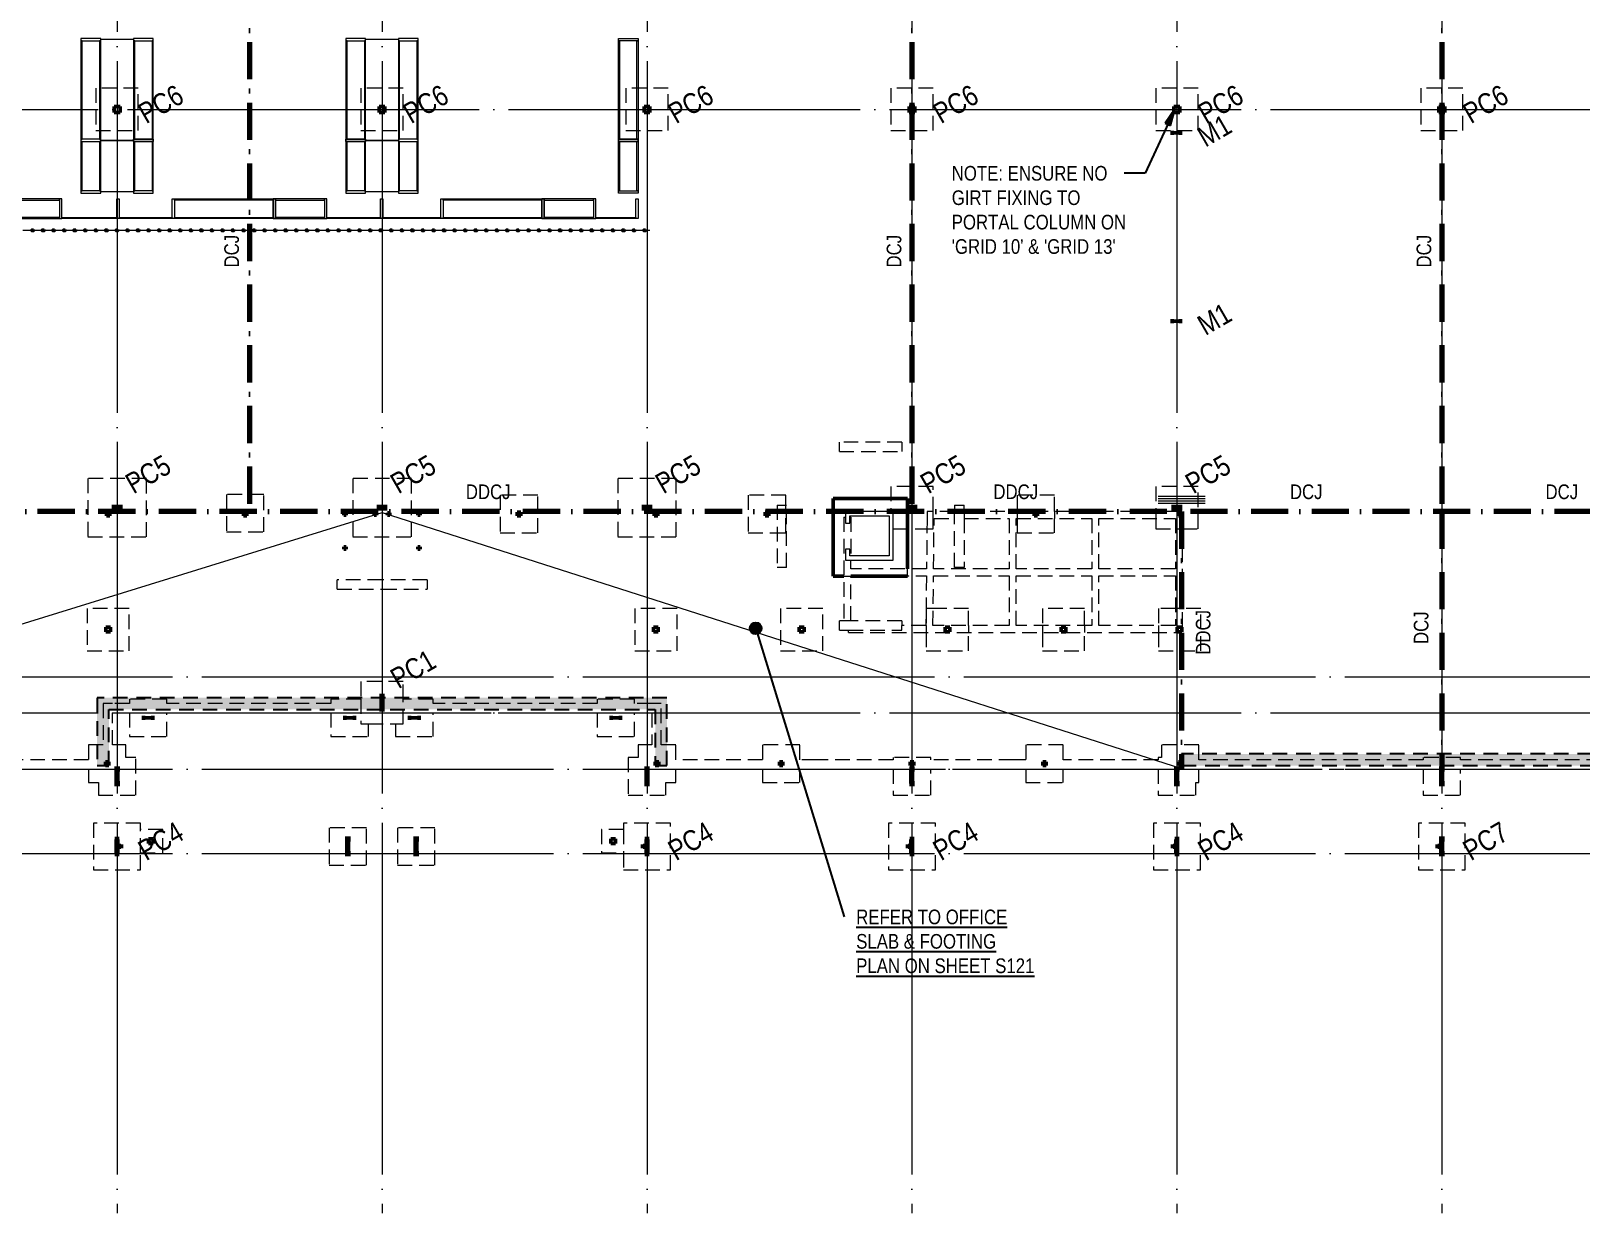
# Model space of a CAD drawing. Header units: millimetres. Extents: x 14684 to 281647, y -4596 to 240550.
# Drawn here: x 78823 to 144929, y 139401 to 189837 of the extents above; entities that cross this region are included whole.
import ezdxf

# ---------------------------------------------------------------- set-up
doc = ezdxf.new("R2010")
doc.units = ezdxf.units.MM
for name, pattern in [('_SGE_Grid Line', [16250, 15000, -625, 0, -625]), ('_SGE_Hidden', [925, 625, -300]), ('Dash Dot', [2587.5, 1587.5, -500, 0, -500]), ('Hidden', [1000, 625, -375])]:
    doc.linetypes.add(name, pattern=pattern)
for name, color, linetype, lineweight in [('A-ANNO-NOTE', 131, 'Continuous', 18), ('A-DETL-2', 90, 'Hidden', 25), ('A-DETL-3', 90, 'Dash Dot', 70), ('A-DETL-4', 90, 'Continuous', 20), ('A-DETL-GENF', 92, 'Continuous', 18), ('A-DETL-GENF-1', 9, 'Continuous', 18), ('A-FLOR', 192, 'Continuous', 50), ('A-WALL-1', 113, 'Continuous', 20), ('G-ANNO-TEXT-1', 10, 'Continuous', 25), ('G-ANNO-TEXT-2', 7, 'Continuous', 25), ('PR31272-001D-client cad _Racking__dwg-1', 133, 'Continuous', 13), ('RACK TYPE C-1', 253, 'Continuous', 18), ('RACK TYPE C-2', 53, 'Continuous', 35), ('S - ROWSPACER-1', 253, 'Continuous', 18), ('S-BEAM-1', 253, 'Continuous', 18), ('S-BEAM-2', 254, '_SGE_Hidden', 18), ('S-COLS', 52, 'Continuous', 18), ('S-COLS-1', 52, 'Continuous', 70), ('S-COLS-IDEN-1', 171, 'Continuous', 35), ('S-COLS-SYMB', 171, 'Continuous', 50), ('S-FNDN-1', 32, '_SGE_Hidden', 18), ('S-FRAME -100MM-1', 133, 'Continuous', 13), ('S-GRID-1', 1, '_SGE_Grid Line', 13)]:
    doc.layers.add(name, color=color, linetype=linetype, lineweight=lineweight)
doc.styles.add('Arial Narrow_1', font='ARIALN.TTF', dxfattribs={"height": 625})
doc.styles.add('Arial Narrow_2', font='ARIALN.TTF', dxfattribs={"height": 875})

# ---------------------------------------------------------------- blocks, each defined once
blk = doc.blocks.new('PR31272-001D-client cad _Racking__dwg-2745832-WAREHOUSE SLAB PLAN')
at = {"layer": 'RACK TYPE C-1'}
blk.add_line((224442, 93043), (224255, 93043), dxfattribs=at)
at = {"layer": 'RACK TYPE C-1', "flags": 128}
for points in [[(198080, 93043), (197892, 93043), (197705, 93043)], [(198530, 93043), (198342, 93043), (198155, 93043)], [(198980, 93043), (198792, 93043), (198605, 93043)], [(199430, 93043), (199242, 93043), (199055, 93043)], [(199880, 93043), (199692, 93043), (199505, 93043)], [(200330, 93043), (200142, 93043), (199955, 93043)], [(200780, 93043), (200592, 93043), (200405, 93043)], [(201230, 93043), (201042, 93043), (200855, 93043)], [(201680, 93043), (201492, 93043), (201305, 93043)], [(202130, 93043), (201942, 93043), (201755, 93043)], [(202580, 93043), (202392, 93043), (202205, 93043)], [(203030, 93043), (202842, 93043), (202655, 93043)], [(203480, 93043), (203292, 93043), (203105, 93043)], [(203930, 93043), (203742, 93043), (203555, 93043)], [(204380, 93043), (204192, 93043), (204005, 93043)], [(204830, 93043), (204642, 93043), (204455, 93043)], [(205280, 93043), (205092, 93043), (204905, 93043)], [(205730, 93043), (205542, 93043), (205355, 93043)], [(206180, 93043), (205992, 93043), (205805, 93043)], [(206630, 93043), (206442, 93043), (206255, 93043)], [(207080, 93043), (206892, 93043), (206705, 93043)], [(207530, 93043), (207342, 93043), (207155, 93043)], [(207980, 93043), (207792, 93043), (207605, 93043)], [(208430, 93043), (208242, 93043), (208055, 93043)], [(208880, 93043), (208692, 93043), (208505, 93043)], [(209330, 93043), (209142, 93043), (208955, 93043)], [(209780, 93043), (209592, 93043), (209405, 93043)], [(210230, 93043), (210042, 93043), (209855, 93043)], [(210680, 93043), (210492, 93043), (210305, 93043)], [(211130, 93043), (210942, 93043), (210755, 93043)], [(211580, 93043), (211392, 93043), (211205, 93043)], [(212030, 93043), (211842, 93043), (211655, 93043)], [(212480, 93043), (212292, 93043), (212105, 93043)], [(212930, 93043), (212742, 93043), (212555, 93043)], [(213380, 93043), (213192, 93043), (213005, 93043)], [(213830, 93043), (213642, 93043), (213455, 93043)], [(214280, 93043), (214092, 93043), (213905, 93043)], [(214730, 93043), (214542, 93043), (214355, 93043)], [(215180, 93043), (214992, 93043), (214805, 93043)], [(215630, 93043), (215442, 93043), (215255, 93043)], [(216080, 93043), (215892, 93043), (215705, 93043)], [(216530, 93043), (216342, 93043), (216155, 93043)], [(216980, 93043), (216792, 93043), (216605, 93043)], [(217430, 93043), (217242, 93043), (217055, 93043)], [(217880, 93043), (217692, 93043), (217505, 93043)], [(218330, 93043), (218142, 93043), (217955, 93043)], [(218780, 93043), (218592, 93043), (218405, 93043)], [(219230, 93043), (219042, 93043), (218855, 93043)], [(219680, 93043), (219492, 93043), (219305, 93043)], [(220130, 93043), (219942, 93043), (219755, 93043)], [(220580, 93043), (220392, 93043), (220205, 93043)], [(221030, 93043), (220842, 93043), (220655, 93043)], [(221480, 93043), (221292, 93043), (221105, 93043)], [(221930, 93043), (221742, 93043), (221555, 93043)], [(222380, 93043), (222192, 93043), (222005, 93043)], [(222830, 93043), (222642, 93043), (222455, 93043)], [(223280, 93043), (223092, 93043), (222905, 93043)], [(223730, 93043), (223542, 93043), (223355, 93043)], [(224180, 93043), (223992, 93043), (223805, 93043)]]:
    blk.add_lwpolyline(points, dxfattribs=at)
at = {"layer": 'RACK TYPE C-2', "flags": 128}
for points in [[(198155, 93080), (198155, 93005), (198080, 93005), (198080, 93080)], [(198605, 93080), (198605, 93005), (198530, 93005), (198530, 93080)], [(199055, 93080), (199055, 93005), (198980, 93005), (198980, 93080)], [(199505, 93080), (199505, 93005), (199430, 93005), (199430, 93080)], [(199955, 93080), (199955, 93005), (199880, 93005), (199880, 93080)], [(200405, 93080), (200405, 93005), (200330, 93005), (200330, 93080)], [(200855, 93080), (200855, 93005), (200780, 93005), (200780, 93080)], [(201305, 93080), (201305, 93005), (201230, 93005), (201230, 93080)], [(201755, 93080), (201755, 93005), (201680, 93005), (201680, 93080)], [(202205, 93080), (202205, 93005), (202130, 93005), (202130, 93080)], [(202655, 93080), (202655, 93005), (202580, 93005), (202580, 93080)], [(203105, 93080), (203105, 93005), (203030, 93005), (203030, 93080)], [(203555, 93080), (203555, 93005), (203480, 93005), (203480, 93080)], [(204005, 93080), (204005, 93005), (203930, 93005), (203930, 93080)], [(204455, 93080), (204455, 93005), (204380, 93005), (204380, 93080)], [(204905, 93080), (204905, 93005), (204830, 93005), (204830, 93080)], [(205355, 93080), (205355, 93005), (205280, 93005), (205280, 93080)], [(205805, 93080), (205805, 93005), (205730, 93005), (205730, 93080)], [(206255, 93080), (206255, 93005), (206180, 93005), (206180, 93080)], [(206705, 93080), (206705, 93005), (206630, 93005), (206630, 93080)], [(207155, 93080), (207155, 93005), (207080, 93005), (207080, 93080)], [(207605, 93080), (207605, 93005), (207530, 93005), (207530, 93080)], [(208055, 93080), (208055, 93005), (207980, 93005), (207980, 93080)], [(208505, 93080), (208505, 93005), (208430, 93005), (208430, 93080)], [(208955, 93080), (208955, 93005), (208880, 93005), (208880, 93080)], [(209405, 93080), (209405, 93005), (209330, 93005), (209330, 93080)], [(209855, 93080), (209855, 93005), (209780, 93005), (209780, 93080)], [(210305, 93080), (210305, 93005), (210230, 93005), (210230, 93080)], [(210755, 93080), (210755, 93005), (210680, 93005), (210680, 93080)], [(211205, 93080), (211205, 93005), (211130, 93005), (211130, 93080)], [(211655, 93080), (211655, 93005), (211580, 93005), (211580, 93080)], [(212105, 93080), (212105, 93005), (212030, 93005), (212030, 93080)], [(212555, 93080), (212555, 93005), (212480, 93005), (212480, 93080)], [(213005, 93080), (213005, 93005), (212930, 93005), (212930, 93080)], [(213455, 93080), (213455, 93005), (213380, 93005), (213380, 93080)], [(213905, 93080), (213905, 93005), (213830, 93005), (213830, 93080)], [(214355, 93080), (214355, 93005), (214280, 93005), (214280, 93080)], [(214805, 93080), (214805, 93005), (214730, 93005), (214730, 93080)], [(215255, 93080), (215255, 93005), (215180, 93005), (215180, 93080)], [(215705, 93080), (215705, 93005), (215630, 93005), (215630, 93080)], [(216155, 93080), (216155, 93005), (216080, 93005), (216080, 93080)], [(216605, 93080), (216605, 93005), (216530, 93005), (216530, 93080)], [(217055, 93080), (217055, 93005), (216980, 93005), (216980, 93080)], [(217505, 93080), (217505, 93005), (217430, 93005), (217430, 93080)], [(217955, 93080), (217955, 93005), (217880, 93005), (217880, 93080)], [(218405, 93080), (218405, 93005), (218330, 93005), (218330, 93080)], [(218855, 93080), (218855, 93005), (218780, 93005), (218780, 93080)], [(219305, 93080), (219305, 93005), (219230, 93005), (219230, 93080)], [(219755, 93080), (219755, 93005), (219680, 93005), (219680, 93080)], [(220205, 93080), (220205, 93005), (220130, 93005), (220130, 93080)], [(220655, 93080), (220655, 93005), (220580, 93005), (220580, 93080)], [(221105, 93080), (221105, 93005), (221030, 93005), (221030, 93080)], [(221555, 93080), (221555, 93005), (221480, 93005), (221480, 93080)], [(222005, 93080), (222005, 93005), (221930, 93005), (221930, 93080)], [(222455, 93080), (222455, 93005), (222380, 93005), (222380, 93080)], [(222905, 93080), (222905, 93005), (222830, 93005), (222830, 93080)], [(223355, 93080), (223355, 93005), (223280, 93005), (223280, 93080)], [(223805, 93080), (223805, 93005), (223730, 93005), (223730, 93080)], [(224255, 93080), (224255, 93005), (224180, 93005), (224180, 93080)]]:
    blk.add_lwpolyline(points, close=True, dxfattribs=at)
at = {"layer": 'S - ROWSPACER-1'}
for p, q in [((202419, 101183), (201019, 101183)), ((213719, 101183), (212319, 101183)), ((202419, 94683), (201019, 94683)), ((213719, 94683), (212319, 94683))]:
    blk.add_line(p, q, dxfattribs=at)
at = {"layer": 'S - ROWSPACER-1', "flags": 128}
for points in [[(201019, 96883), (202419, 96883)], [(212319, 96883), (213719, 96883)]]:
    blk.add_lwpolyline(points, close=True, dxfattribs=at)
at = {"layer": 'S-BEAM-1', "flags": 128}
for points in [[(200229, 96933), (200229, 101133), (200179, 101133), (200179, 96933)], [(201019, 96933), (201019, 101133), (200969, 101133), (200969, 96933)], [(202469, 96933), (202469, 101133), (202419, 101133), (202419, 96933)], [(203259, 96933), (203259, 101133), (203209, 101133), (203209, 96933)], [(211529, 96933), (211529, 101133), (211479, 101133), (211479, 96933)], [(212319, 96933), (212319, 101133), (212269, 101133), (212269, 96933)], [(213769, 96933), (213769, 101133), (213719, 101133), (213719, 96933)], [(214559, 96933), (214559, 101133), (214509, 101133), (214509, 96933)], [(223152, 101133), (223152, 96933), (223102, 96933), (223102, 101133)], [(223942, 101133), (223942, 96933), (223892, 96933), (223892, 101133)], [(200229, 94733), (200229, 96833), (200179, 96833), (200179, 94733)], [(201019, 94733), (201019, 96833), (200969, 96833), (200969, 94733)], [(202469, 94733), (202469, 96833), (202419, 96833), (202419, 94733)], [(203259, 94733), (203259, 96833), (203209, 96833), (203209, 94733)], [(211529, 94733), (211529, 96833), (211479, 96833), (211479, 94733)], [(212319, 94733), (212319, 96833), (212269, 96833), (212269, 94733)], [(213769, 94733), (213769, 96833), (213719, 96833), (213719, 94733)], [(214559, 94733), (214559, 96833), (214509, 96833), (214509, 94733)], [(223152, 96833), (223152, 94733), (223102, 94733), (223102, 96833)], [(223942, 96833), (223942, 94733), (223892, 94733), (223892, 96833)], [(197169, 94333), (199269, 94333), (199269, 94383), (197169, 94383)], [(204169, 94383), (208369, 94383), (208369, 94333), (204169, 94333)], [(208469, 94333), (210569, 94333), (210569, 94383), (208469, 94383)], [(215631, 94383), (219831, 94383), (219831, 94333), (215631, 94333)], [(219931, 94333), (222031, 94333), (222031, 94383), (219931, 94383)], [(197169, 93543), (199269, 93543), (199269, 93593), (197169, 93593)], [(199369, 93593), (201708, 93593), (201708, 93543), (199369, 93543)], [(201808, 93593), (204069, 93593), (204069, 93543), (201808, 93543)], [(204169, 93593), (208369, 93593), (208369, 93543), (204169, 93543)], [(208469, 93543), (210569, 93543), (210569, 93593), (208469, 93593)], [(210669, 93593), (212952, 93593), (212952, 93543), (210669, 93543)], [(213052, 93593), (215531, 93593), (215531, 93543), (213052, 93543)], [(215631, 93593), (219831, 93593), (219831, 93543), (215631, 93543)], [(219931, 93543), (222031, 93543), (222031, 93593), (219931, 93593)], [(222131, 93593), (223838, 93593), (223838, 93543), (222131, 93543)]]:
    blk.add_lwpolyline(points, close=True, dxfattribs=at)
at = {"layer": 'S-FRAME -100MM-1', "flags": 128}
for points in [[(200179, 101233), (200179, 101133), (201019, 101133), (201019, 101233)], [(202419, 101233), (202419, 101133), (203259, 101133), (203259, 101233)], [(211479, 101233), (211479, 101133), (212319, 101133), (212319, 101233)], [(213719, 101233), (213719, 101133), (214559, 101133), (214559, 101233)], [(223102, 101133), (223102, 101233), (223942, 101233), (223942, 101133)], [(200179, 96933), (200179, 96833), (201019, 96833), (201019, 96933), (200179, 96933), (200179, 96833), (201019, 96833), (201019, 96933)], [(202419, 96933), (203259, 96933), (203259, 96833), (202419, 96833), (202419, 96933), (202419, 96833), (203259, 96833), (203259, 96933)], [(211479, 96933), (212319, 96933), (212319, 96833), (211479, 96833), (211479, 96933), (211479, 96833), (212319, 96833), (212319, 96933)], [(213719, 96933), (213719, 96833), (214559, 96833), (214559, 96933), (213719, 96933), (213719, 96833), (214559, 96833), (214559, 96933)], [(223102, 96833), (223942, 96833), (223942, 96933), (223102, 96933), (223102, 96833), (223102, 96933), (223942, 96933), (223942, 96833)], [(200179, 94733), (200179, 94633), (201019, 94633), (201019, 94733)], [(202419, 94733), (202419, 94633), (203259, 94633), (203259, 94733)], [(211479, 94733), (211479, 94633), (212319, 94633), (212319, 94733)], [(213719, 94733), (213719, 94633), (214559, 94633), (214559, 94733)], [(223102, 94633), (223102, 94733), (223942, 94733), (223942, 94633)], [(199369, 94383), (199269, 94383), (199269, 93543), (199369, 93543)], [(201808, 93543), (201708, 93543), (201708, 94383), (201808, 94383)], [(204169, 93543), (204069, 93543), (204069, 94383), (204169, 94383)], [(208469, 94383), (208369, 94383), (208369, 93543), (208469, 93543)], [(208469, 93543), (208369, 93543), (208369, 94383), (208469, 94383)], [(210669, 94383), (210569, 94383), (210569, 93543), (210669, 93543)], [(213052, 93543), (212952, 93543), (212952, 94383), (213052, 94383)], [(215631, 93543), (215531, 93543), (215531, 94383), (215631, 94383)], [(219931, 94383), (219831, 94383), (219831, 93543), (219931, 93543)], [(219931, 93543), (219831, 93543), (219831, 94383), (219931, 94383)], [(222131, 94383), (222031, 94383), (222031, 93543), (222131, 93543)], [(223938, 93543), (223838, 93543), (223838, 94383), (223938, 94383)]]:
    blk.add_lwpolyline(points, close=True, dxfattribs=at)
blk = doc.blocks.new('SGE_SFR-Column-Steel-G350 - PC1 - 530 210 16 10-2774658-WAREHOUSE SLAB PLAN')
at = {"layer": 'S-COLS-1'}
for p, q in [((105, 265), (-105, 265)), ((0, -265), (0, 265)), ((-105, -265), (105, -265))]:
    blk.add_line(p, q, dxfattribs=at)
blk = doc.blocks.new('SGE_SFR-Column-Steel-G350 - PC4 - 610 180 12 10-2770360-WAREHOUSE SLAB PLAN')
at = {"layer": 'S-COLS-1'}
for p, q in [((90, 300), (-90, 300)), ((0, -300), (0, 300)), ((-90, -300), (90, -300))]:
    blk.add_line(p, q, dxfattribs=at)
blk = doc.blocks.new('SGE_SFR-Column-Steel-G350 - PC7 - 610 225 16 12-2770590-WAREHOUSE SLAB PLAN')
at = {"layer": 'S-COLS-1'}
for p, q in [((112.5, 305), (-112.5, 305)), ((0, -305), (0, 305)), ((-112.5, -305), (112.5, -305))]:
    blk.add_line(p, q, dxfattribs=at)
blk = doc.blocks.new('SGE_SFR-Column-Steel-G350 - 158 153 8 6-2770049-WAREHOUSE SLAB PLAN')
at = {"layer": 'S-COLS-1'}
for p, q in [((79, 79), (-79, 79)), ((0, -79), (0, 79)), ((-79, -79), (79, -79))]:
    blk.add_line(p, q, dxfattribs=at)
blk = doc.blocks.new('SGE_SFR-Column-Steel-G350 - FC1 - 610 220 16 10-2770739-WAREHOUSE SLAB PLAN')
at = {"layer": 'S-COLS-1'}
for p, q in [((110, 305), (-110, 305)), ((0, -305), (0, 305)), ((-110, -305), (110, -305))]:
    blk.add_line(p, q, dxfattribs=at)
blk = doc.blocks.new('SGE_SFR-Column-Steel-G350 - FC1 - 610 220 16 10-2771641-WAREHOUSE SLAB PLAN')
at = {"layer": 'S-COLS-1'}
for p, q in [((110, 305), (-110, 305)), ((0, -305), (0, 305)), ((-110, -305), (110, -305))]:
    blk.add_line(p, q, dxfattribs=at)
blk = doc.blocks.new('SGE_SFR-Column-Steel-G350 - FC1 - 610 220 16 10-2770802-WAREHOUSE SLAB PLAN')
at = {"layer": 'S-COLS-1'}
for p, q in [((110, 305), (-110, 305)), ((0, -305), (0, 305)), ((-110, -305), (110, -305))]:
    blk.add_line(p, q, dxfattribs=at)
blk = doc.blocks.new('SGE_SCL-Column-Steel-UB - FC2 - 410UB59_7-2329550-WAREHOUSE SLAB PLAN')
at = {"layer": 'S-COLS-SYMB'}
for p, q in [((89, 203), (-89, 203)), ((0, -203), (0, 203)), ((-89, -203), (89, -203))]:
    blk.add_line(p, q, dxfattribs=at)
blk = doc.blocks.new('SGE_SFR-Column-Steel-G350 - PC5 - 250 250 14 10-2784100-WAREHOUSE SLAB PLAN')
at = {"layer": 'S-COLS-1'}
for p, q in [((125, 125), (-125, 125)), ((0, -125), (0, 125)), ((-125, -125), (125, -125))]:
    blk.add_line(p, q, dxfattribs=at)
blk = doc.blocks.new('SGE_SFR-Column-Steel-G350 - PC5 - 250 250 14 10-2770824-WAREHOUSE SLAB PLAN')
at = {"layer": 'S-COLS-1'}
for p, q in [((125, 125), (-125, 125)), ((0, -125), (0, 125)), ((-125, -125), (125, -125))]:
    blk.add_line(p, q, dxfattribs=at)
blk = doc.blocks.new('SGE_SCL-Column-Steel-SHS - PC6 - 250x6_0 SHS-2318294-WAREHOUSE SLAB PLAN')
at = {"layer": 'S-COLS-SYMB'}
for p, q in [((-125, -125), (-125, 125)), ((-125, 125), (125, 125)), ((125, 125), (125, -125)), ((125, -125), (-125, -125))]:
    blk.add_line(p, q, dxfattribs=at)
blk = doc.blocks.new('SGE_SCL-Column-Steel-SHS - PC6 - 250x6_0 SHS-2769892-WAREHOUSE SLAB PLAN')
at = {"layer": 'S-COLS-SYMB'}
for p, q in [((-125, -125), (-125, 125)), ((-125, 125), (125, 125)), ((125, 125), (125, -125)), ((125, -125), (-125, -125))]:
    blk.add_line(p, q, dxfattribs=at)
blk = doc.blocks.new('SGE_SCL-Column-Steel-UB - M1 - 360UB44_7-2769743-WAREHOUSE SLAB PLAN')
at = {"layer": 'S-COLS-SYMB'}
for p, q in [((85.5, 176), (-85.5, 176)), ((0, -176), (0, 176)), ((-85.5, -176), (85.5, -176))]:
    blk.add_line(p, q, dxfattribs=at)
blk = doc.blocks.new('SGE_SCL-Column-Steel-UB - M1 - 360UB44_7-2787338-WAREHOUSE SLAB PLAN')
at = {"layer": 'S-COLS-SYMB'}
for p, q in [((85.5, 176), (-85.5, 176)), ((0, -176), (0, 176)), ((-85.5, -176), (85.5, -176))]:
    blk.add_line(p, q, dxfattribs=at)
blk = doc.blocks.new('SGE Footing-Rectangular - F4-1759323-WAREHOUSE SLAB PLAN')
at = {"layer": 'S-FNDN-1'}
for p, q in [((900, 900), (-900, 900)), ((-900, 900), (-900, -900)), ((900, -900), (900, 900)), ((-900, -900), (900, -900))]:
    blk.add_line(p, q, dxfattribs=at)
blk = doc.blocks.new('SGE Footing-Rectangular - OF3-2388970-WAREHOUSE SLAB PLAN')
at = {"layer": 'S-FNDN-1'}
for p, q in [((800, 800), (-800, 800)), ((-800, 800), (-800, -800)), ((800, -800), (800, 800)), ((-800, -800), (800, -800))]:
    blk.add_line(p, q, dxfattribs=at)
blk = doc.blocks.new('SGE_SCL-Column-Steel-SHS - OC2 - 150x6_0 SHS-2388525-WAREHOUSE SLAB PLAN')
at = {"layer": 'S-COLS-SYMB'}
for p, q in [((-75, -75), (-75, 75)), ((-75, 75), (75, 75)), ((75, 75), (75, -75)), ((75, -75), (-75, -75))]:
    blk.add_line(p, q, dxfattribs=at)
blk = doc.blocks.new('SGE_SCL-Column-Steel-SHS - OC1 - 200x6_0 SHS-2388522-WAREHOUSE SLAB PLAN')
at = {"layer": 'S-COLS-SYMB'}
for p, q in [((-100, -100), (-100, 100)), ((-100, 100), (100, 100)), ((100, 100), (100, -100)), ((100, -100), (-100, -100))]:
    blk.add_line(p, q, dxfattribs=at)
blk = doc.blocks.new('SGE_SCL-Column-Steel-SHS - OC2 - 150x6_0 SHS-2709731-WAREHOUSE SLAB PLAN')
at = {"layer": 'S-COLS-SYMB'}
for p, q in [((-75, -75), (-75, 75)), ((-75, 75), (75, 75)), ((75, 75), (75, -75)), ((75, -75), (-75, -75))]:
    blk.add_line(p, q, dxfattribs=at)
blk = doc.blocks.new('SGE_SCL-Column-Steel-SHS - OC2 - 150x6_0 SHS-2388534-WAREHOUSE SLAB PLAN')
at = {"layer": 'S-COLS-SYMB'}
for p, q in [((75, 75), (-75, 75)), ((-75, 75), (-75, -75)), ((75, -75), (75, 75)), ((-75, -75), (75, -75))]:
    blk.add_line(p, q, dxfattribs=at)
blk = doc.blocks.new('SGE_SCL-Column-Steel-SHS - OC1 - 200x6_0 SHS-2388532-WAREHOUSE SLAB PLAN')
at = {"layer": 'S-COLS-SYMB'}
for p, q in [((100, 100), (-100, 100)), ((-100, 100), (-100, -100)), ((100, -100), (100, 100)), ((-100, -100), (100, -100))]:
    blk.add_line(p, q, dxfattribs=at)
blk = doc.blocks.new('SGE_SCL-Column-Steel-SHS - OC2 - 150x6_0 SHS-2709165-WAREHOUSE SLAB PLAN')
at = {"layer": 'S-COLS-SYMB'}
for p, q in [((75, 75), (-75, 75)), ((-75, 75), (-75, -75)), ((75, -75), (75, 75)), ((-75, -75), (75, -75))]:
    blk.add_line(p, q, dxfattribs=at)
blk = doc.blocks.new('SGE_SCL-Column-Steel-SHS - OC2 - 150x6_0 SHS-2709184-WAREHOUSE SLAB PLAN')
at = {"layer": 'S-COLS-SYMB'}
for p, q in [((75, 75), (-75, 75)), ((-75, 75), (-75, -75)), ((75, -75), (75, 75)), ((-75, -75), (75, -75))]:
    blk.add_line(p, q, dxfattribs=at)
blk = doc.blocks.new('SGE_SCL-Column-Steel-SHS - OC6 - 200x8_0 SHS-2818331-WAREHOUSE SLAB PLAN')
at = {"layer": 'S-COLS-SYMB'}
for p, q in [((-100, -100), (-100, 100)), ((-100, 100), (100, 100)), ((100, 100), (100, -100)), ((100, -100), (-100, -100))]:
    blk.add_line(p, q, dxfattribs=at)
blk = doc.blocks.new('SGE_SCL-Column-Steel-SHS - STC1 - 100x6_0 SHS-2726549-WAREHOUSE SLAB PLAN')
at = {"layer": 'S-COLS-SYMB'}
for p, q in [((-50, -50), (-50, 50)), ((-50, 50), (50, 50)), ((50, 50), (50, -50)), ((50, -50), (-50, -50))]:
    blk.add_line(p, q, dxfattribs=at)
blk = doc.blocks.new('SGE_SCL-Column-Steel-SHS - STC1 - 100x6_0 SHS-2732971-WAREHOUSE SLAB PLAN')
at = {"layer": 'S-COLS-SYMB'}
for p, q in [((-50, -50), (-50, 50)), ((-50, 50), (50, 50)), ((50, 50), (50, -50)), ((50, -50), (-50, -50))]:
    blk.add_line(p, q, dxfattribs=at)
blk = doc.blocks.new('SGE Reo Elevation - SGE Reo Elevation-1889180-WAREHOUSE SLAB PLAN')
at = {"layer": 'A-DETL-GENF'}
for p, q in [((560, 100), (2560, 100)), ((560, 0), (2560, 0)), ((560, -100), (2560, -100)), ((560, -200), (2560, -200))]:
    blk.add_line(p, q, dxfattribs=at)

msp = doc.modelspace()

# ---------------------------------------------------------------- hatches: boundary and pattern name
at = {"layer": 'A-DETL-GENF-1'}
h = msp.add_hatch(color=256, dxfattribs=at)
h.paths.add_polyline_path([(161945, 158490), (162445, 158490), (162445, 161390), (149400, 161390), (149400, 158990), (127895, 158990), (127895, 158490), (149900, 158490), (149900, 160890), (161945, 160890), (161945, 158990)])
h.paths.add_polyline_path([(105445, 158490), (105945, 158490), (105945, 161390), (81645, 161390), (81645, 158490), (82145, 158490), (82145, 160890), (105445, 160890), (105445, 159135)])
h.paths.add_polyline_path([(186163, 162490), (210730, 162490), (210730, 201630), (210230, 201630), (210230, 162990), (185840, 162990), (185840, 162490)])
h.paths.add_polyline_path([(31055, 162490), (58250, 162490), (58250, 162990), (31055, 162990), (31055, 169230), (30555, 169230), (30555, 162490)])
h.paths.add_polyline_path([(30555, 207901), (31055, 207901), (31055, 214740), (48595, 214740), (48595, 215240), (30555, 215240), (30555, 214726)])
at = {"layer": 'G-ANNO-TEXT-2'}
msp.add_hatch(color=256, dxfattribs=at).paths.add_polyline_path([(127625, 186531), (127201, 185901), (127416, 185801)])
h = msp.add_hatch(color=256, dxfattribs=at)
edge = h.paths.add_edge_path()
edge.add_arc((109732, 164347), 250, 0, 360)

# ---------------------------------------------------------------- linework, layer by layer
at = {"layer": 'A-DETL-2'}
for p, q in [((105945, 161390), (81645, 161390)), ((81645, 161390), (81645, 158490)), ((105945, 158490), (105945, 161390)), ((82145, 160890), (105445, 160890)), ((82145, 158490), (82145, 160890)), ((105445, 160890), (105445, 158490)), ((149400, 158990), (127895, 158990)), ((127895, 158990), (127895, 158490)), ((81645, 158490), (82145, 158490)), ((105445, 158490), (105945, 158490)), ((127895, 158490), (149900, 158490))]:
    msp.add_line(p, q, dxfattribs=at)
at = {"layer": 'A-DETL-3'}
for p, q in [((88145, 215240), (88145, 169335)), ((116395, 215240), (116395, 169335)), ((138995, 215240), (138995, 169335)), ((184195, 169335), (59895, 169335)), ((127895, 169335), (127895, 158370)), ((138995, 169335), (138995, 158370))]:
    msp.add_line(p, q, dxfattribs=at)
at = {"layer": 'A-DETL-4'}
for p, q in [((58130, 158250), (93795, 169290)), ((93795, 169290), (127895, 158370))]:
    msp.add_line(p, q, dxfattribs=at)
at = {"layer": 'A-FLOR'}
for p, q in [((116200, 169890), (113040, 169890)), ((113040, 169890), (113040, 166580)), ((116200, 166885), (116200, 169890)), ((113040, 166580), (113490, 166580)), ((113790, 166580), (116200, 166580)), ((116200, 166580), (116200, 166585))]:
    msp.add_line(p, q, dxfattribs=at)
at = {"layer": 'A-WALL-1'}
for p, q in [((115600, 169335), (113565, 169335)), ((113565, 169335), (113565, 168830)), ((115600, 167255), (115600, 169335)), ((113565, 168830), (113745, 168830)), ((113745, 169155), (115420, 169155)), ((113745, 168830), (113745, 169155)), ((115420, 169155), (115420, 167435)), ((113745, 167730), (113565, 167730)), ((113565, 167730), (113565, 167255)), ((113565, 167255), (115600, 167255)), ((113745, 167435), (113745, 167730)), ((115420, 167435), (113745, 167435))]:
    msp.add_line(p, q, dxfattribs=at)
at = {"layer": 'G-ANNO-TEXT-1'}
for p, q in [((127625, 186531), (126336, 183765)), ((127625, 186531), (127201, 185901)), ((127416, 185801), (127625, 186531)), ((127201, 185901), (127416, 185801)), ((126336, 183765), (125445, 183765)), ((109732, 164347), (113509, 152034))]:
    msp.add_line(p, q, dxfattribs=at)
msp.add_circle((109732, 164347), 250, dxfattribs=at)
at = {"layer": 'S-BEAM-2'}
for p, q in [((113298, 171890), (113298, 172290)), ((115958, 172290), (113298, 172290)), ((113298, 171890), (115958, 171890)), ((115958, 172290), (115958, 171890)), ((110640, 169610), (111040, 169610)), ((110640, 169610), (110640, 166950)), ((111015, 168430), (111015, 169610)), ((111040, 166950), (111040, 169610)), ((117042, 169335), (117039, 169035)), ((118215, 169335), (117042, 169335)), ((117295, 169035), (117295, 169335)), ((118215, 169610), (118615, 169610)), ((118215, 169610), (118215, 169335)), ((118215, 169035), (118215, 169335)), ((118615, 169335), (118615, 169610)), ((127760, 169335), (118615, 169335)), ((118615, 169335), (118615, 169035)), ((120880, 169335), (120880, 169035)), ((122480, 169335), (122480, 169035)), ((126795, 169335), (126795, 169035)), ((127760, 169335), (127760, 169142)), ((113490, 169090), (113490, 164670)), ((113490, 169090), (113565, 169090)), ((113745, 169090), (113790, 169090)), ((113790, 169090), (113790, 167435)), ((117039, 169035), (117017, 166885)), ((117034, 168597), (117295, 168597)), ((117295, 168597), (117295, 169035)), ((117317, 166885), (117339, 169035)), ((117339, 169035), (118215, 169035)), ((118215, 166950), (118215, 169035)), ((118615, 169035), (120540, 169035)), ((118615, 169035), (118615, 166950)), ((120540, 169035), (120540, 166885)), ((120840, 169035), (124065, 169035)), ((120840, 166885), (120840, 169035)), ((124065, 169035), (124065, 166885)), ((124365, 169035), (127640, 169035)), ((124365, 166885), (124365, 169035)), ((127640, 169035), (127640, 166885)), ((127640, 168597), (127940, 168597)), ((127760, 169142), (127940, 169142)), ((127940, 164408), (127940, 169142)), ((110640, 168430), (111015, 168430)), ((113790, 166885), (113790, 167255)), ((111040, 166950), (110640, 166950)), ((117017, 166885), (113790, 166885)), ((116200, 166585), (116200, 166885)), ((120540, 166885), (117317, 166885)), ((118615, 166950), (118215, 166950)), ((124065, 166885), (120840, 166885)), ((127640, 166885), (124365, 166885)), ((91875, 166017), (91875, 166417)), ((93795, 166417), (91875, 166417)), ((91875, 166017), (93795, 166017)), ((95715, 166417), (93795, 166417)), ((93795, 166017), (95715, 166017)), ((95715, 166417), (95715, 166017)), ((113490, 166580), (113790, 166580)), ((113790, 166585), (117014, 166585)), ((113790, 164670), (113790, 166585)), ((117014, 166585), (116991, 164465)), ((117292, 164465), (117314, 166585)), ((117314, 166585), (120540, 166585)), ((120540, 166585), (120540, 164465)), ((120840, 166585), (124065, 166585)), ((120840, 164465), (120840, 166585)), ((124065, 166585), (124065, 164465)), ((124365, 166585), (127640, 166585)), ((124365, 164465), (124365, 166585)), ((127640, 166585), (127640, 164465)), ((113298, 164270), (113298, 164670)), ((113490, 164670), (113298, 164670)), ((113790, 164670), (113490, 164670)), ((115958, 164670), (113790, 164670)), ((115958, 164670), (115958, 164465)), ((117299, 165195), (117007, 165195)), ((117007, 165195), (117007, 164465)), ((127940, 165195), (127640, 165195)), ((113298, 164270), (113690, 164270)), ((113690, 164165), (113690, 164270)), ((113690, 164270), (115958, 164270)), ((113690, 164165), (127698, 164165)), ((116991, 164465), (115958, 164465)), ((115958, 164270), (115958, 164465)), ((117007, 164465), (117007, 164165)), ((120540, 164465), (117292, 164465)), ((118807, 164465), (118807, 164165)), ((124065, 164465), (120840, 164465)), ((121959, 164465), (121959, 164165)), ((123759, 164465), (123759, 164165)), ((127640, 164465), (124365, 164465)), ((126910, 164465), (126910, 164165)), ((127940, 164408), (127698, 164408)), ((127698, 164408), (127698, 164165)), ((82295, 161140), (81895, 161140)), ((81895, 161140), (81895, 159376)), ((83022, 161140), (82295, 161140)), ((82295, 159376), (82295, 160740)), ((82295, 160740), (83022, 160740)), ((91613, 161140), (84622, 161140)), ((84622, 160740), (91613, 160740)), ((102968, 161140), (95970, 161140)), ((95970, 160740), (102968, 160740)), ((105295, 161140), (104568, 161140)), ((104568, 160740), (105295, 160740)), ((105695, 161140), (105295, 161140)), ((105295, 160740), (105295, 159376)), ((105695, 159376), (105695, 161140)), ((81270, 158740), (77589, 158740)), ((110020, 158740), (106320, 158740)), ((112325, 158740), (111620, 158740)), ((115595, 158740), (112325, 158740)), ((120725, 158740), (117195, 158740)), ((121245, 158740), (120725, 158740)), ((126895, 158740), (122845, 158740)), ((138195, 158740), (128635, 158740)), ((149495, 158740), (139795, 158740)), ((77589, 158340), (81270, 158340)), ((106320, 158340), (110020, 158340)), ((111620, 158340), (112325, 158340)), ((112325, 158340), (115595, 158340)), ((117195, 158340), (120725, 158340)), ((120725, 158340), (121245, 158340)), ((122845, 158340), (126895, 158340)), ((128635, 158340), (138195, 158340)), ((139795, 158340), (149495, 158340))]:
    msp.add_line(p, q, dxfattribs=at)
at = {"layer": 'S-FNDN-1'}
for p, q in [((83745, 170747), (81245, 170747)), ((81245, 170747), (81245, 168247)), ((83745, 168247), (83745, 170747)), ((95045, 170747), (92545, 170747)), ((92545, 170747), (92545, 168247)), ((95045, 168247), (95045, 170747)), ((106345, 170747), (103845, 170747)), ((103845, 170747), (103845, 168247)), ((106345, 168247), (106345, 170747)), ((88755, 170060), (87155, 170060)), ((87155, 170060), (87155, 168460)), ((88755, 168460), (88755, 170060)), ((100435, 170030), (98835, 170030)), ((98835, 170030), (98835, 168430)), ((100435, 168430), (100435, 170030)), ((111015, 170030), (109415, 170030)), ((109415, 170030), (109415, 168430)), ((111015, 169610), (111015, 170030)), ((117295, 170397), (115495, 170397)), ((115495, 170397), (115495, 169335)), ((117295, 169335), (117295, 170397)), ((122480, 170030), (120880, 170030)), ((120880, 170030), (120880, 169335)), ((122480, 169335), (122480, 170030)), ((128595, 170397), (126795, 170397)), ((126795, 170397), (126795, 169335)), ((128595, 168597), (128595, 170397)), ((115600, 168597), (117034, 168597)), ((120880, 169035), (120880, 168430)), ((122480, 168430), (122480, 169035)), ((126795, 169035), (126795, 168597)), ((126795, 168597), (127640, 168597)), ((127940, 168597), (128595, 168597)), ((81245, 168247), (83745, 168247)), ((87155, 168460), (88755, 168460)), ((92545, 168247), (95045, 168247)), ((98835, 168430), (100435, 168430)), ((103845, 168247), (106345, 168247)), ((109415, 168430), (110640, 168430)), ((120880, 168430), (122480, 168430)), ((83015, 165195), (81215, 165195)), ((81215, 165195), (81215, 163395)), ((83015, 163395), (83015, 165195)), ((106375, 165195), (104575, 165195)), ((104575, 165195), (104575, 163395)), ((106375, 163395), (106375, 165195)), ((112591, 165195), (110791, 165195)), ((110791, 165195), (110791, 163395)), ((112591, 163395), (112591, 165195)), ((118807, 165195), (117299, 165195)), ((118807, 164465), (118807, 165195)), ((123759, 165195), (121959, 165195)), ((121959, 165195), (121959, 164465)), ((123759, 164465), (123759, 165195)), ((127640, 165195), (126910, 165195)), ((126910, 165195), (126910, 164465)), ((128710, 165195), (127940, 165195)), ((128710, 163395), (128710, 165195)), ((117007, 164165), (117007, 163395)), ((118807, 163395), (118807, 164165)), ((121959, 164165), (121959, 163395)), ((123759, 163395), (123759, 164165)), ((126910, 164165), (126910, 163395)), ((81215, 163395), (83015, 163395)), ((104575, 163395), (106375, 163395)), ((110791, 163395), (112591, 163395)), ((117007, 163395), (118807, 163395)), ((121959, 163395), (123759, 163395)), ((126910, 163395), (128710, 163395)), ((94695, 162080), (92895, 162080)), ((92895, 162080), (92895, 161329)), ((94695, 161329), (94695, 162080)), ((83022, 161329), (83022, 161140)), ((84622, 161329), (83022, 161329)), ((84622, 161140), (84622, 161329)), ((91613, 161329), (91613, 161140)), ((92895, 161329), (91613, 161329)), ((92895, 161329), (92895, 160280)), ((95970, 161329), (94695, 161329)), ((94695, 160280), (94695, 161329)), ((95970, 161140), (95970, 161329)), ((102968, 161329), (102968, 161140)), ((104568, 161329), (102968, 161329)), ((104568, 161140), (104568, 161329)), ((83022, 160740), (83022, 159729)), ((84622, 159729), (84622, 160740)), ((91613, 160740), (91613, 159729)), ((95970, 159729), (95970, 160740)), ((102968, 160740), (102968, 159729)), ((104568, 159729), (104568, 160740)), ((92895, 160280), (93213, 160280)), ((93213, 160280), (94370, 160280)), ((93213, 159729), (93213, 160280)), ((94370, 160280), (94370, 159729)), ((94370, 160280), (94695, 160280)), ((81895, 159376), (81270, 159376)), ((81270, 159376), (81270, 158740)), ((82870, 159376), (82295, 159376)), ((82870, 158835), (82870, 159376)), ((83022, 159729), (84622, 159729)), ((91613, 159729), (93213, 159729)), ((94370, 159729), (95970, 159729)), ((102968, 159729), (104568, 159729)), ((105295, 159376), (104720, 159376)), ((104720, 159376), (104720, 158835)), ((106320, 159376), (105695, 159376)), ((106320, 158740), (106320, 159376)), ((111620, 159376), (110020, 159376)), ((110020, 159376), (110020, 158740)), ((111620, 158740), (111620, 159376)), ((122845, 159376), (121245, 159376)), ((121245, 159376), (121245, 158740)), ((122845, 158740), (122845, 159376)), ((128635, 159376), (127035, 159376)), ((127035, 159376), (127035, 158835)), ((128635, 158740), (128635, 159376)), ((83295, 158835), (82870, 158835)), ((83295, 157235), (83295, 158835)), ((104720, 158835), (104295, 158835)), ((104295, 158835), (104295, 157235)), ((117195, 158835), (115595, 158835)), ((115595, 158835), (115595, 158740)), ((117195, 158740), (117195, 158835)), ((127035, 158835), (126895, 158835)), ((126895, 158835), (126895, 158740)), ((139795, 158831), (138195, 158831)), ((138195, 158831), (138195, 158740)), ((139795, 158740), (139795, 158831)), ((81270, 158340), (81270, 157776)), ((106320, 157776), (106320, 158340)), ((110020, 158340), (110020, 157776)), ((111620, 157776), (111620, 158340)), ((115595, 158340), (115595, 157235)), ((117195, 157235), (117195, 158340)), ((121245, 158340), (121245, 157776)), ((122845, 157776), (122845, 158340)), ((126895, 158340), (126895, 157235)), ((128635, 157776), (128635, 158340)), ((138195, 158340), (138195, 157231)), ((139795, 157231), (139795, 158340)), ((81270, 157776), (81695, 157776)), ((81695, 157776), (81695, 157235)), ((105895, 157235), (105895, 157776)), ((105895, 157776), (106320, 157776)), ((110020, 157776), (111620, 157776)), ((121245, 157776), (122845, 157776)), ((128495, 157235), (128495, 157776)), ((128495, 157776), (128635, 157776)), ((81695, 157235), (83295, 157235)), ((104295, 157235), (105895, 157235)), ((115595, 157235), (117195, 157235)), ((126895, 157235), (128495, 157235)), ((138195, 157231), (139795, 157231)), ((83495, 156041), (81495, 156041)), ((81495, 156041), (81495, 154041)), ((83495, 155768), (83495, 156041)), ((106095, 156041), (104095, 156041)), ((104095, 156041), (104095, 155768)), ((106095, 154041), (106095, 156041)), ((117395, 156041), (115395, 156041)), ((115395, 156041), (115395, 154041)), ((117395, 154041), (117395, 156041)), ((128695, 156041), (126695, 156041)), ((126695, 156041), (126695, 154041)), ((128695, 154041), (128695, 156041)), ((139995, 156041), (137995, 156041)), ((137995, 156041), (137995, 154041)), ((139995, 154041), (139995, 156041)), ((84440, 155768), (83495, 155768)), ((83495, 154768), (83495, 155768)), ((84440, 154768), (84440, 155768)), ((103150, 155768), (103150, 154768)), ((104095, 155768), (103150, 155768)), ((104095, 155768), (104095, 154768)), ((83495, 154041), (83495, 154768)), ((83495, 154768), (84440, 154768)), ((103150, 154768), (104095, 154768)), ((104095, 154768), (104095, 154041)), ((81495, 154041), (83495, 154041)), ((104095, 154041), (106095, 154041)), ((115395, 154041), (117395, 154041)), ((126695, 154041), (128695, 154041)), ((137995, 154041), (139995, 154041))]:
    msp.add_line(p, q, dxfattribs=at)
at = {"layer": 'S-GRID-1'}
for p, q in [((82495, 237300), (82495, 139401)), ((93795, 237300), (93795, 139401)), ((105095, 237300), (105095, 139401)), ((116395, 237300), (116395, 139401)), ((127695, 237300), (127695, 139401)), ((138995, 237300), (138995, 139401)), ((17934, 186490), (223625, 186490)), ((21109, 162280), (223625, 162280)), ((17934, 160740), (223625, 160740)), ((21109, 158340), (223625, 158340)), ((21109, 154740), (223625, 154740))]:
    msp.add_line(p, q, dxfattribs=at)

# ---------------------------------------------------------------- block references
at = {"layer": 'A-DETL-GENF'}
msp.add_blockref('SGE Reo Elevation - SGE Reo Elevation-1889180-WAREHOUSE SLAB PLAN', (126335, 169890), dxfattribs=at)
at = {"layer": 'PR31272-001D-client cad _Racking__dwg-1'}
msp.add_blockref('PR31272-001D-client cad _Racking__dwg-2745832-WAREHOUSE SLAB PLAN', (-119224, 88286), dxfattribs=at)
at = {"layer": 'S-COLS'}
for name, p in [('SGE_SCL-Column-Steel-SHS - PC6 - 250x6_0 SHS-2318294-WAREHOUSE SLAB PLAN', (82495, 186490)), ('SGE_SCL-Column-Steel-SHS - PC6 - 250x6_0 SHS-2318294-WAREHOUSE SLAB PLAN', (93795, 186490)), ('SGE_SCL-Column-Steel-SHS - PC6 - 250x6_0 SHS-2318294-WAREHOUSE SLAB PLAN', (105095, 186490)), ('SGE_SCL-Column-Steel-SHS - PC6 - 250x6_0 SHS-2318294-WAREHOUSE SLAB PLAN', (116395, 186490)), ('SGE_SCL-Column-Steel-SHS - PC6 - 250x6_0 SHS-2318294-WAREHOUSE SLAB PLAN', (127695, 186490)), ('SGE_SCL-Column-Steel-SHS - PC6 - 250x6_0 SHS-2769892-WAREHOUSE SLAB PLAN', (138995, 186490)), ('SGE_SCL-Column-Steel-SHS - OC2 - 150x6_0 SHS-2388525-WAREHOUSE SLAB PLAN', (82115, 169230)), ('SGE_SCL-Column-Steel-SHS - OC2 - 150x6_0 SHS-2709731-WAREHOUSE SLAB PLAN', (87955, 169230)), ('SGE_SCL-Column-Steel-SHS - STC1 - 100x6_0 SHS-2726549-WAREHOUSE SLAB PLAN', (92215, 169230)), ('SGE_SCL-Column-Steel-SHS - STC1 - 100x6_0 SHS-2726549-WAREHOUSE SLAB PLAN', (93515, 169230)), ('SGE_SCL-Column-Steel-SHS - STC1 - 100x6_0 SHS-2726549-WAREHOUSE SLAB PLAN', (94075, 169230)), ('SGE_SCL-Column-Steel-SHS - STC1 - 100x6_0 SHS-2726549-WAREHOUSE SLAB PLAN', (95375, 169230)), ('SGE_SCL-Column-Steel-SHS - STC1 - 100x6_0 SHS-2732971-WAREHOUSE SLAB PLAN', (92215, 167770)), ('SGE_SCL-Column-Steel-SHS - STC1 - 100x6_0 SHS-2732971-WAREHOUSE SLAB PLAN', (95375, 167770)), ('SGE_SCL-Column-Steel-SHS - OC1 - 200x6_0 SHS-2388522-WAREHOUSE SLAB PLAN', (82115, 164295)), ('SGE_SCL-Column-Steel-SHS - OC2 - 150x6_0 SHS-2388525-WAREHOUSE SLAB PLAN', (82070, 158576))]:
    msp.add_blockref(name, p, dxfattribs=at)
for name, p, rotation in [('SGE_SCL-Column-Steel-UB - M1 - 360UB44_7-2787338-WAREHOUSE SLAB PLAN', (127674, 185490), 89.9999999999999), ('SGE_SCL-Column-Steel-UB - M1 - 360UB44_7-2769743-WAREHOUSE SLAB PLAN', (127674, 177454), 89.9999999999999), ('SGE_SCL-Column-Steel-SHS - OC2 - 150x6_0 SHS-2709184-WAREHOUSE SLAB PLAN', (99635, 169230), 180), ('SGE_SCL-Column-Steel-SHS - OC2 - 150x6_0 SHS-2388534-WAREHOUSE SLAB PLAN', (105475, 169230), 180), ('SGE_SCL-Column-Steel-SHS - OC2 - 150x6_0 SHS-2709165-WAREHOUSE SLAB PLAN', (110215, 169230), 180), ('SGE_SCL-Column-Steel-SHS - OC2 - 150x6_0 SHS-2709165-WAREHOUSE SLAB PLAN', (121680, 169230), 180), ('SGE_SCL-Column-Steel-SHS - OC2 - 150x6_0 SHS-2388534-WAREHOUSE SLAB PLAN', (127835, 169230), 180), ('SGE_SCL-Column-Steel-SHS - OC1 - 200x6_0 SHS-2388532-WAREHOUSE SLAB PLAN', (105475, 164295), 180), ('SGE_SCL-Column-Steel-SHS - OC1 - 200x6_0 SHS-2388532-WAREHOUSE SLAB PLAN', (111691, 164295), 180), ('SGE_SCL-Column-Steel-SHS - OC1 - 200x6_0 SHS-2388532-WAREHOUSE SLAB PLAN', (117907, 164295), 180), ('SGE_SCL-Column-Steel-SHS - OC1 - 200x6_0 SHS-2388532-WAREHOUSE SLAB PLAN', (122859, 164295), 180), ('SGE_SCL-Column-Steel-SHS - OC1 - 200x6_0 SHS-2388532-WAREHOUSE SLAB PLAN', (127810, 164295), 180), ('SGE_SCL-Column-Steel-UB - FC2 - 410UB59_7-2329550-WAREHOUSE SLAB PLAN', (83822, 160529), 89.9999999999999), ('SGE_SCL-Column-Steel-UB - FC2 - 410UB59_7-2329550-WAREHOUSE SLAB PLAN', (92413, 160529), 89.9999999999999), ('SGE_SCL-Column-Steel-UB - FC2 - 410UB59_7-2329550-WAREHOUSE SLAB PLAN', (95170, 160529), 89.9999999999999), ('SGE_SCL-Column-Steel-UB - FC2 - 410UB59_7-2329550-WAREHOUSE SLAB PLAN', (103768, 160529), 89.9999999999999), ('SGE_SCL-Column-Steel-SHS - OC2 - 150x6_0 SHS-2388534-WAREHOUSE SLAB PLAN', (105520, 158576), 180), ('SGE_SCL-Column-Steel-SHS - OC2 - 150x6_0 SHS-2388534-WAREHOUSE SLAB PLAN', (110820, 158576), 180), ('SGE_SCL-Column-Steel-SHS - OC2 - 150x6_0 SHS-2388534-WAREHOUSE SLAB PLAN', (116395, 158576), 180), ('SGE_SCL-Column-Steel-SHS - OC2 - 150x6_0 SHS-2388534-WAREHOUSE SLAB PLAN', (122045, 158576), 180), ('SGE_SCL-Column-Steel-SHS - OC2 - 150x6_0 SHS-2388534-WAREHOUSE SLAB PLAN', (127835, 158576), 180), ('SGE_SCL-Column-Steel-SHS - OC6 - 200x8_0 SHS-2818331-WAREHOUSE SLAB PLAN', (83940, 155268), 89.9999999999999), ('SGE_SCL-Column-Steel-SHS - OC6 - 200x8_0 SHS-2818331-WAREHOUSE SLAB PLAN', (103650, 155268), 89.9999999999999)]:
    msp.add_blockref(name, p, dxfattribs=dict(at, rotation=rotation))
at = {"layer": 'S-COLS-1', "rotation": 89.9999999999999}
for name, p in [('SGE_SFR-Column-Steel-G350 - PC5 - 250 250 14 10-2770824-WAREHOUSE SLAB PLAN', (82495, 169497)), ('SGE_SFR-Column-Steel-G350 - PC5 - 250 250 14 10-2784100-WAREHOUSE SLAB PLAN', (93795, 169497)), ('SGE_SFR-Column-Steel-G350 - PC5 - 250 250 14 10-2770824-WAREHOUSE SLAB PLAN', (105095, 169497)), ('SGE_SFR-Column-Steel-G350 - PC5 - 250 250 14 10-2770824-WAREHOUSE SLAB PLAN', (116395, 169497)), ('SGE_SFR-Column-Steel-G350 - PC5 - 250 250 14 10-2770824-WAREHOUSE SLAB PLAN', (127695, 169497)), ('SGE_SFR-Column-Steel-G350 - 158 153 8 6-2770049-WAREHOUSE SLAB PLAN', (82582, 155041)), ('SGE_SFR-Column-Steel-G350 - 158 153 8 6-2770049-WAREHOUSE SLAB PLAN', (105009, 155041)), ('SGE_SFR-Column-Steel-G350 - 158 153 8 6-2770049-WAREHOUSE SLAB PLAN', (116309, 155041)), ('SGE_SFR-Column-Steel-G350 - 158 153 8 6-2770049-WAREHOUSE SLAB PLAN', (127609, 155041)), ('SGE_SFR-Column-Steel-G350 - 158 153 8 6-2770049-WAREHOUSE SLAB PLAN', (138909, 155041))]:
    msp.add_blockref(name, p, dxfattribs=at)
at = {"layer": 'S-COLS-1'}
for name, p in [('SGE_SFR-Column-Steel-G350 - PC1 - 530 210 16 10-2774658-WAREHOUSE SLAB PLAN', (93795, 161180)), ('SGE_SFR-Column-Steel-G350 - FC1 - 610 220 16 10-2770739-WAREHOUSE SLAB PLAN', (82495, 158035)), ('SGE_SFR-Column-Steel-G350 - FC1 - 610 220 16 10-2770739-WAREHOUSE SLAB PLAN', (105095, 158035)), ('SGE_SFR-Column-Steel-G350 - FC1 - 610 220 16 10-2770739-WAREHOUSE SLAB PLAN', (116395, 158035)), ('SGE_SFR-Column-Steel-G350 - FC1 - 610 220 16 10-2770739-WAREHOUSE SLAB PLAN', (127695, 158035)), ('SGE_SFR-Column-Steel-G350 - FC1 - 610 220 16 10-2771641-WAREHOUSE SLAB PLAN', (138995, 158035)), ('SGE_SFR-Column-Steel-G350 - PC4 - 610 180 12 10-2770360-WAREHOUSE SLAB PLAN', (82495, 155041)), ('SGE_SFR-Column-Steel-G350 - FC1 - 610 220 16 10-2770802-WAREHOUSE SLAB PLAN', (92337, 155041)), ('SGE_SFR-Column-Steel-G350 - FC1 - 610 220 16 10-2770802-WAREHOUSE SLAB PLAN', (95253, 155041)), ('SGE_SFR-Column-Steel-G350 - PC4 - 610 180 12 10-2770360-WAREHOUSE SLAB PLAN', (105095, 155041)), ('SGE_SFR-Column-Steel-G350 - PC4 - 610 180 12 10-2770360-WAREHOUSE SLAB PLAN', (116395, 155041)), ('SGE_SFR-Column-Steel-G350 - PC4 - 610 180 12 10-2770360-WAREHOUSE SLAB PLAN', (127695, 155041)), ('SGE_SFR-Column-Steel-G350 - PC7 - 610 225 16 12-2770590-WAREHOUSE SLAB PLAN', (138995, 155041))]:
    msp.add_blockref(name, p, dxfattribs=at)
at = {"layer": 'S-FNDN-1'}
for name, p in [('SGE Footing-Rectangular - F4-1759323-WAREHOUSE SLAB PLAN', (82495, 186490)), ('SGE Footing-Rectangular - F4-1759323-WAREHOUSE SLAB PLAN', (93795, 186490)), ('SGE Footing-Rectangular - F4-1759323-WAREHOUSE SLAB PLAN', (105095, 186490)), ('SGE Footing-Rectangular - F4-1759323-WAREHOUSE SLAB PLAN', (116395, 186490)), ('SGE Footing-Rectangular - F4-1759323-WAREHOUSE SLAB PLAN', (127695, 186490)), ('SGE Footing-Rectangular - F4-1759323-WAREHOUSE SLAB PLAN', (138995, 186490)), ('SGE Footing-Rectangular - OF3-2388970-WAREHOUSE SLAB PLAN', (92337, 155041)), ('SGE Footing-Rectangular - OF3-2388970-WAREHOUSE SLAB PLAN', (95253, 155041))]:
    msp.add_blockref(name, p, dxfattribs=at)

# ---------------------------------------------------------------- texts
at = {"layer": 'A-ANNO-NOTE', "char_height": 625, "attachment_point": 1, "rotation": 90, "style": 'Arial Narrow_1'}
for s, insert, width in [('DCJ', (87067, 179745), 1683.54), ('DCJ', (115317, 179745), 1683.54), ('DCJ', (137917, 179745), 1683.54), ('DDCJ', (128502, 163225), 2304.85), ('DCJ', (137797, 163680), 1683.54)]:
    msp.add_mtext(s, dxfattribs=dict(at, insert=insert, width=width))
at = {"layer": 'A-ANNO-NOTE', "char_height": 625, "attachment_point": 1, "style": 'Arial Narrow_1'}
for s, insert, width in [('DDCJ', (97368, 170488), 2304.85), ('DDCJ', (119868, 170488), 2304.85), ('DCJ', (132515, 170488), 1683.54), ('DCJ', (143415, 170488), 1683.54)]:
    msp.add_mtext(s, dxfattribs=dict(at, insert=insert, width=width))
at = {"layer": 'G-ANNO-TEXT-2', "char_height": 625, "attachment_point": 1, "style": 'Arial Narrow_1'}
for s, insert, width in [('NOTE: ENSURE NO ', (118091, 184078), 8297.47), ('GIRT FIXING TO ', (118091, 183036), 6934.6), ('PORTAL COLUMN ON ', (118091, 181994), 9259.49), ("'GRID 10' & 'GRID 13'", (118091, 180953), 8437.76), ('\\LREFER TO OFFICE ', (114017, 152347), 8097.04), ('\\LSLAB & FOOTING ', (114017, 151305), 7515.82), ('\\LPLAN ON SHEET S121', (114017, 150263), 9219.41)]:
    msp.add_mtext(s, dxfattribs=dict(at, insert=insert, width=width))
at = {"layer": 'S-COLS-IDEN-1', "char_height": 875, "attachment_point": 1, "rotation": 30, "style": 'Arial Narrow_2'}
for s, insert, width in [('PC6', (83294, 186613), 2385.02), ('PC6', (94594, 186613), 2385.02), ('PC6', (105894, 186613), 2385.02), ('PC6', (117194, 186613), 2385.02), ('PC6', (128494, 186613), 2385.02), ('PC6', (139794, 186613), 2385.02), ('M1', (128473, 185613), 1703.59), ('M1', (128473, 177576), 1703.59), ('PC5', (82754, 170820), 2385.02), ('PC5', (94054, 170820), 2385.02), ('PC5', (105354, 170820), 2385.02), ('PC5', (116654, 170820), 2385.02), ('PC5', (127954, 170820), 2385.02), ('PC1', (94054, 162503), 2385.02), ('PC4', (83294, 155164), 2385.02), ('PC4', (105894, 155164), 2385.02), ('PC4', (117194, 155164), 2385.02), ('PC4', (128494, 155164), 2385.02), ('PC7', (139794, 155164), 2385.02)]:
    msp.add_mtext(s, dxfattribs=dict(at, insert=insert, width=width))

doc.saveas('drawing.dxf')
